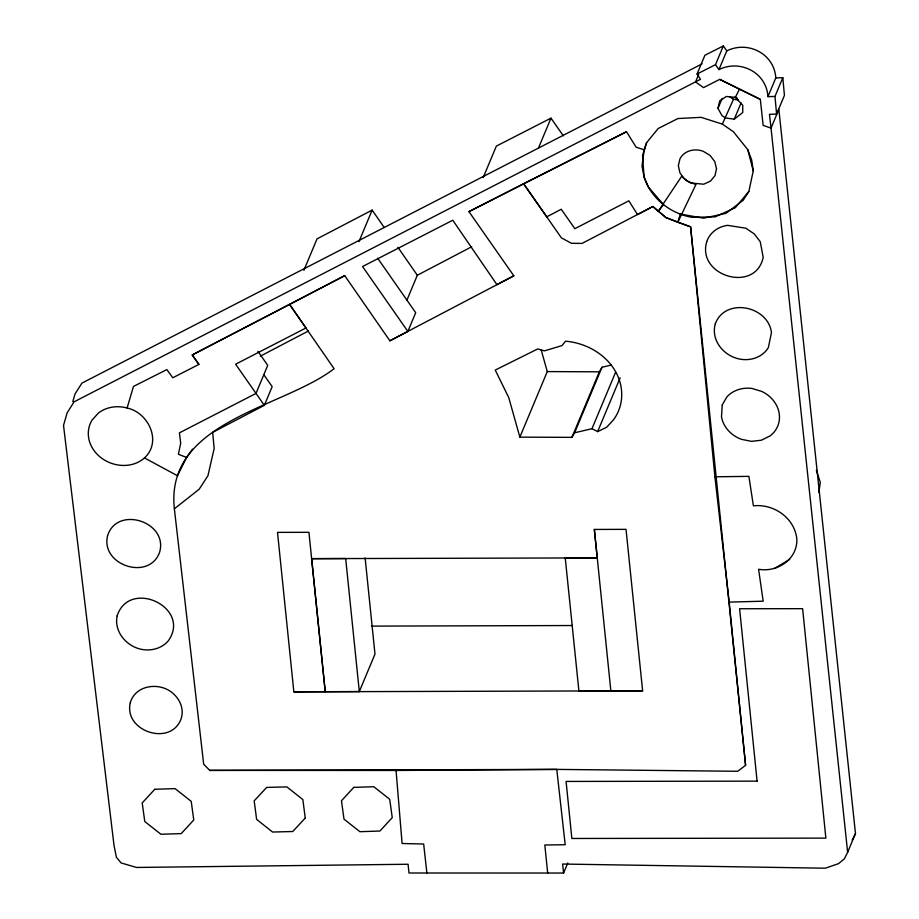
<?xml version="1.0" encoding="UTF-8"?>
<svg xmlns="http://www.w3.org/2000/svg" width="919" height="919" viewBox="0 0 919 919"><rect width="100%" height="100%" fill="white"/><g stroke="black" fill="none" stroke-linecap="round" stroke-linejoin="round"><path stroke-width="1.38" d="M198.906 364.395L192.232 354.952L344.728 275.654L389.897 340.811L513.824 275.826L468.943 211.634L523.554 183.708L561.371 237.814L571.354 243.271L582.014 243.432L652.846 206.534L665.976 217.585L690.606 226.855L714.913 476.8L729.192 602.106L745.596 765.343L737.67 771.282L556.776 769.398L396.055 770.467L209.762 770.398L203.673 764.194L174.369 508.781C164.949 421.017 282.547 408.346 334.114 368.714L289.611 304.43L192.232 354.952L198.906 364.395L172.783 377.778L166.856 369.576L133.473 386.428L127.109 408.002A32.693 28.707 22.7 0 0 98.31 413.136L92.084 420.098A32.475 28.512 22.7 0 0 91.946 447.277C101.906 465.324 128.522 471.872 144.513 457.949C162.249 441.534 148.533 412.631 127.109 408.002M818.909 492.435L820.299 482.291L816.371 470.321M745.596 765.343L690.606 226.855L677.808 222.295L680.347 214.07L703.655 218.194L725.918 213.334L743.126 200.319L748.859 191.451L753.247 170.877L751.708 160.136L747.79 149.694L733.431 131.75L722.345 124.111L701.082 117.333L677.912 118.551L658.211 128.488L646.62 142.663L644.208 149.808L642.002 166.075L644.058 176.85L648.435 187.097L663.518 204.592L658.13 211.531L681.818 176.057L686.952 181.043L695.913 184.558L677.808 222.295L665.976 217.585L652.846 206.534L637.499 214.575L628.86 200.813L574.857 228.682L561.245 209.245L546.759 216.827L523.554 183.708L626.505 131.75L636.178 147.247L644.208 149.808L645.276 147.247M717.969 108.408L719.715 100.883L726.343 96.472L735.315 97.38L742.747 105.248L742.759 112.497L734.27 119.148L725.665 118.011L722.035 115.645L717.969 108.408L722.15 98.425M72.808 401.626L74.99 394.067L81.94 383.097L702.105 63.836M646.62 142.663L642.542 155.46L644.058 176.85A56.507 49.603 22.7 0 0 691.846 217.298L715.12 216.85L735.303 207.717L748.859 191.451M303.879 270.335L317.032 238.871L372.149 210.106L384.245 227.556M174.369 508.781L199.193 489.207L207.935 475.743L214.161 448.483L212.657 432.344L264.339 405.348L272.173 386.623L263.81 374.722M358.984 241.571L372.149 210.106M406.899 300.168L417.318 275.263L471.688 246.751M389.897 340.811L407.864 331.426L415.698 312.701L377.675 258.228M483.199 177.551L496.363 146.087L550.975 118.149L563.313 135.794M538.362 148.304L550.975 118.149M359.318 691.57L345.67 558.534L311.644 558.649L325.234 691.708L308.933 532.308L277.515 532.377L293.839 691.823L359.318 691.57L374.986 654.11L365.119 557.879M611.376 365.038L602.014 367.232L574.593 432.78L571.928 437.364L519.855 437.134L547.276 371.586L541.13 349.702M567.77 863.044L563.588 873.039L408.989 873.004L408.07 864.251L136.506 867.456L121.09 862.941L116.403 857.278L114.013 845.354L63.526 425.394L67.156 412.803L74.106 401.821L700.485 79.333L697.073 74.002L704.907 55.266L723.333 45.95L726.791 50.855L718.957 69.591L715.499 64.675L723.333 45.95M698.681 74.416L695.545 81.906L703.54 87.627L719.703 79.367L760.335 99.378L763.138 125.398L771.03 128.086L847.64 852.258L844.377 858.817L838.507 863.653L825.342 868.202L562.612 864.044L563.588 873.039M571.928 437.364L599.349 371.816L602.014 367.232M574.593 432.78L591.974 428.702L615.558 372.333M738.416 99.93L733.5 99.286L722.345 124.111M591.974 428.702L597.637 431.608L620.13 377.858M734.27 119.148L741.07 102.917M775.797 77.92L782.804 77.713L774.97 96.438L767.962 96.644L775.797 77.92C774.257 53.589 747.882 40.447 726.791 50.855M847.64 852.258L855.474 833.533L778.864 109.361L771.03 128.086L769.456 114.301L776.601 114.094L784.435 95.369L782.804 77.713M192.473 449.196L186.591 457.444L177.47 475.732L144.513 457.949M852.212 840.092L855.474 833.533M735.315 97.38L739.531 89.109M729.192 602.106L763.172 601.198L758.589 569.252C777.577 572.732 798.06 558.844 796.796 538.477C794.188 517.638 773.741 503.669 753.396 505.818L748.893 476.364L714.913 476.8M774.522 568.47L789.662 559.372M344.728 275.654L289.611 304.43L305.993 327.98L235.609 364.2L264.339 405.348M260.318 356.181L308.405 331.001M513.824 275.826L496.949 284.672L452.78 220.238L362.557 266.533L407.864 331.426M697.073 74.002L715.499 64.675M468.943 211.634L626.505 131.75M597.637 431.608L606.643 427.255L613.352 420.006A54.405 47.765 22.7 0 0 618.969 378.938C610.779 356.894 588.309 343.086 565.53 341.19L561.98 345.613L544.393 350.874L537.799 348.921L495.226 370.07L508.712 397.479L519.855 437.134M718.957 69.591C740.048 59.172 766.423 72.325 767.962 96.644M642.622 690.789L578.913 691.019L565.242 557.936L597.247 557.89L594.34 529.447L626.023 529.344L642.622 690.789L293.839 691.823M371.494 626.115L572.445 625.529M209.762 770.398L556.776 769.398L565.196 844.733L544.818 845.009L547.69 873.05M311.644 558.649L597.247 557.89M547.276 371.586L599.349 371.816M186.591 457.444L178.401 454.273L180.687 443.234L179.435 432.849L255.976 393.447L267.728 365.36L257.952 351.322M719.703 79.367L760.335 99.378M729.87 96.909L733.5 99.286M735.211 96.782L737.429 98.31M397.95 247.337L417.318 275.263M747.79 149.694L753.247 170.877M426.887 872.993L423.659 844.01L402.097 843.504L396.055 770.467M594.34 529.447L610.859 690.87M774.97 96.438L776.601 114.094M117.161 615.799C113.68 631.893 126.96 646.953 142.434 649.526A29.408 25.824 22.7 0 0 168.384 640.727C191.738 607.551 129.453 578.166 117.161 615.799M107.546 535.857C100.424 565.403 149.602 581.348 159.688 551.986C168.166 521.705 116.92 505.163 107.546 535.857M722.242 404.992L721.495 416.801A29.167 25.606 22.7 0 0 741.369 439.293L751.455 441.361L761.391 440.212L769.915 435.997A29.546 25.95 22.7 0 0 761.748 391.402L751.88 388.438A30.143 26.467 22.7 0 0 726.757 397.077L722.242 404.992M130.303 702.667C123.33 731.547 171.474 747.101 181.25 718.359A26.387 23.159 22.7 0 0 173.369 693.742C160.63 681.691 135.541 684.402 130.303 702.667M715.327 323.729C710.146 341.902 726.389 358.858 744.103 359.605A29.167 25.606 22.7 0 0 768.341 347.6L771.466 332.632C768.215 305.855 725.367 297.044 715.327 323.729M706.711 241.777C696.579 276.182 755.671 293.632 763.195 257.297L760.243 241.72L754.292 233.943L745.849 228.222L727.653 225.35A29.351 25.766 22.7 0 0 706.722 241.789M716.521 168.751L714.959 175.655L710.467 181.112L703.701 184.214L690.537 182.961L683.828 178.458L679.922 172.795L678.337 165.638L679.98 158.769A19.529 17.139 22.7 0 1 703.23 151.29L710.088 155.449L714.775 161.595L716.521 168.751M154.771 789.272L142.215 802.919L144.777 821.54L160.917 834.257L181.215 833.613L193.771 819.978L191.209 801.357L175.07 788.628L154.771 789.272M353.792 787.376L341.454 800.782L344.005 819.139L359.892 831.695L379.903 831.04L392.252 817.634L389.702 799.277L373.803 786.721L353.792 787.376M305.246 818.048L292.736 831.523L272.575 832.04L256.619 819.38L254.172 800.84L266.717 787.411L286.877 786.894L302.845 799.564L305.246 818.048M757.084 781.139L566.081 781.437L571.848 838.473L825.871 838.117L802.62 608.677L739.6 608.746L757.084 781.139"/></g></svg>
